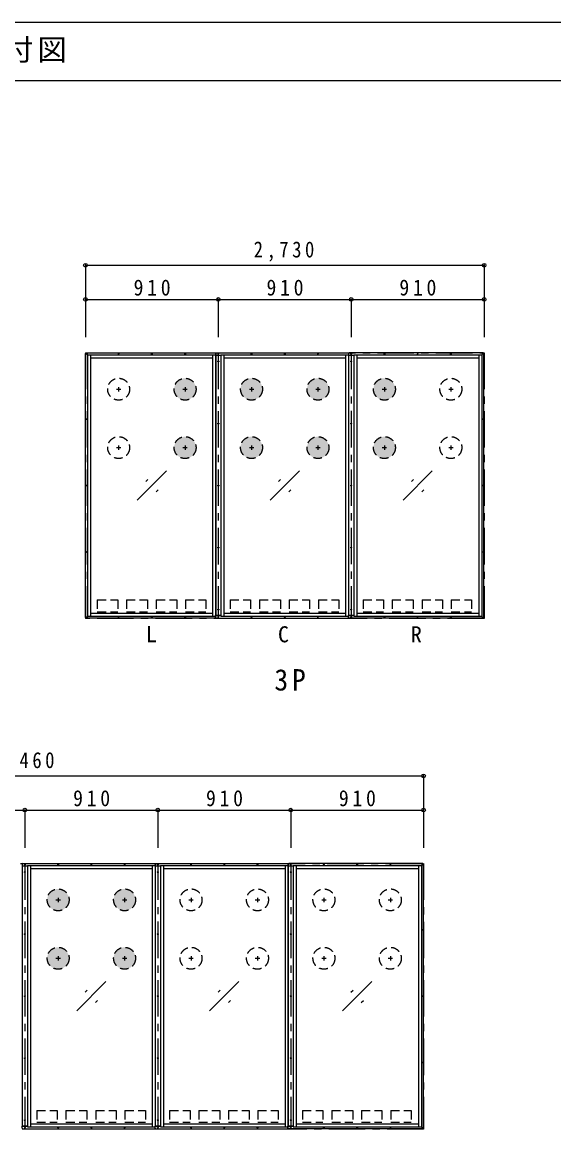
# Model space of a CAD drawing. Units: millimetres at full size, sheet at 1:50. Extents: x -8818 to 11382, y -6635 to 7415.
# Drawn here: x -4421 to -781, y -200 to 7415 of the extents above; entities that cross this region are included whole.
import ezdxf
from ezdxf.enums import TextEntityAlignment as Align

# ---------------------------------------------------------------- set-up
doc = ezdxf.new("R2010")
doc.units = ezdxf.units.MM
doc.header["$LTSCALE"] = 50
doc.header["$PDMODE"] = 32
doc.header["$PDSIZE"] = 25
doc.linetypes.add('CHAIN1', pattern=[8, 5, -1, 1, -1])
doc.linetypes.add('DASHED1', pattern=[1.8, 1.2, -0.6])
for name, color, linetype in [('0-0', 7, 'Continuous'), ('0-2', 7, 'Continuous'), ('F-0', 2, 'Continuous')]:
    doc.layers.add(name, color=color, linetype=linetype)
doc.styles.add('ＭＳ ゴシック', font='')
doc.styles.get('ＭＳ ゴシック').set_extended_font_data('MS Gothic')

msp = doc.modelspace()

# ---------------------------------------------------------------- hatches: boundary and pattern name
at = {"layer": '0-0'}
for points in [[(-3230.65, 4900.61, 1), (-3380.65, 4900.61, 1)], [(-2775.65, 4900.61, 1), (-2925.65, 4900.61, 1)], [(-2320.65, 4900.61, 1), (-2470.65, 4900.61, 1)], [(-1865.65, 4900.61, 1), (-2015.65, 4900.61, 1)], [(-3230.65, 4500.61, 1), (-3380.65, 4500.61, 1)], [(-2775.65, 4500.61, 1), (-2925.65, 4500.61, 1)], [(-2320.65, 4500.61, 1), (-2470.65, 4500.61, 1)], [(-1865.65, 4500.61, 1), (-2015.65, 4500.61, 1)], [(-4099.94, 1402.23, 1), (-4249.94, 1402.23, 1)], [(-3644.94, 1402.23, 1), (-3794.94, 1402.23, 1)], [(-4099.94, 1002.23, 1), (-4249.94, 1002.23, 1)], [(-3644.94, 1002.23, 1), (-3794.94, 1002.23, 1)]]:
    msp.add_hatch(color=256, dxfattribs=at).paths.add_polyline_path(points)

# ---------------------------------------------------------------- linework, layer by layer
at = {"layer": '0-0', "color": 4}
for p, q in [((-3988.15, 5749.78), (-1258.15, 5749.78)), ((-3988.15, 5749.78), (-3988.15, 5257.07)), ((-1258.15, 5749.78), (-1258.15, 5257.07)), ((-3988.15, 5515.63), (-3078.15, 5515.63)), ((-3988.15, 5515.63), (-3988.15, 5257.07)), ((-3078.15, 5515.63), (-3078.15, 5257.07)), ((-3078.15, 5515.63), (-2168.15, 5515.63)), ((-2168.15, 5515.63), (-2168.15, 5257.07)), ((-2168.15, 5515.63), (-1258.15, 5515.63)), ((-1258.15, 5515.63), (-1258.15, 5257.07)), ((-3982.15, 5149.61), (-3987.15, 5144.61)), ((-3987.15, 3336.61), (-3987.15, 5144.61)), ((-3982.15, 5149.61), (-3102.15, 5149.61)), ((-3102.15, 5149.61), (-3097.15, 5144.61)), ((-3097.15, 5144.61), (-3097.15, 5131.61)), ((-3091.15, 5149.61), (-3096.15, 5144.61)), ((-3096.15, 5144.61), (-3096.15, 5131.61)), ((-3091.15, 5149.61), (-2192.15, 5149.61)), ((-2192.15, 5149.61), (-2187.15, 5144.61)), ((-2187.15, 5144.61), (-2187.15, 5131.61)), ((-2181.15, 5149.61), (-2186.15, 5144.61)), ((-2186.15, 5144.61), (-2186.15, 5131.61)), ((-1264.15, 5149.61), (-2181.15, 5149.61)), ((-1264.15, 5149.61), (-1259.15, 5144.61)), ((-1259.15, 3336.61), (-1259.15, 5144.61)), ((-3633.15, 4140.61), (-3433.15, 4340.61)), ((-2723.15, 4140.61), (-2523.15, 4340.61)), ((-1813.15, 4140.61), (-1613.15, 4340.61)), ((-3575.57, 4268.9), (-3561.43, 4283.04)), ((-2665.57, 4268.9), (-2651.43, 4283.04)), ((-1755.57, 4268.9), (-1741.43, 4283.04)), ((-3504.86, 4198.19), (-3490.72, 4212.33)), ((-2594.86, 4198.19), (-2580.72, 4212.33)), ((-1684.86, 4198.19), (-1670.72, 4212.33)), ((-3987.15, 3336.61), (-3982.15, 3331.61)), ((-3102.15, 3331.61), (-3982.15, 3331.61)), ((-3102.15, 3331.61), (-3097.15, 3336.61)), ((-3097.15, 3336.61), (-3097.15, 3349.61)), ((-3096.15, 3336.61), (-3096.15, 3349.61)), ((-3096.15, 3336.61), (-3091.15, 3331.61)), ((-3091.15, 3331.61), (-2192.15, 3331.61)), ((-2192.15, 3331.61), (-2187.15, 3336.61)), ((-2187.15, 3336.61), (-2187.15, 3349.61)), ((-2186.15, 3336.61), (-2186.15, 3349.61)), ((-2186.15, 3336.61), (-2181.15, 3331.61)), ((-1264.15, 3331.61), (-2181.15, 3331.61)), ((-1264.15, 3331.61), (-1259.15, 3336.61)), ((-7132.44, 2251.4), (-1672.44, 2251.4)), ((-1672.44, 2251.4), (-1672.44, 1758.69)), ((-5312.44, 2017.25), (-4402.44, 2017.25)), ((-4402.44, 2017.25), (-4402.44, 1758.69)), ((-4402.44, 2017.25), (-3492.44, 2017.25)), ((-3492.44, 2017.25), (-3492.44, 1758.69)), ((-3492.44, 2017.25), (-2582.44, 2017.25)), ((-2582.44, 2017.25), (-2582.44, 1758.69)), ((-2582.44, 2017.25), (-1672.44, 2017.25)), ((-2582.44, 2017.25), (-2582.44, 1758.69)), ((-1672.44, 2017.25), (-1672.44, 1758.69)), ((-4415.44, 1651.23), (-4420.44, 1646.23)), ((-4420.44, 1646.23), (-4420.44, 1633.23)), ((-4415.44, 1651.23), (-3516.44, 1651.23)), ((-3516.44, 1651.23), (-3511.44, 1646.23)), ((-3511.44, 1646.23), (-3511.44, 1633.23)), ((-3505.44, 1651.23), (-3510.44, 1646.23)), ((-3510.44, 1646.23), (-3510.44, 1633.23)), ((-3505.44, 1651.23), (-2606.44, 1651.23)), ((-2606.44, 1651.23), (-2601.44, 1646.23)), ((-2601.44, 1646.23), (-2601.44, 1633.23)), ((-2595.44, 1651.23), (-2600.44, 1646.23)), ((-2600.44, 1646.23), (-2600.44, 1633.23)), ((-1678.44, 1651.23), (-2595.44, 1651.23)), ((-1678.44, 1651.23), (-1673.44, 1646.23)), ((-1673.44, -161.77), (-1673.44, 1646.23)), ((-4047.44, 642.23), (-3847.44, 842.23)), ((-3137.44, 642.23), (-2937.44, 842.23)), ((-2227.44, 642.23), (-2027.44, 842.23)), ((-3989.87, 770.52), (-3975.73, 784.66)), ((-3079.87, 770.52), (-3065.73, 784.66)), ((-2169.87, 770.52), (-2155.73, 784.66)), ((-3919.16, 699.8), (-3905.02, 713.95)), ((-3009.16, 699.8), (-2995.02, 713.95)), ((-2099.16, 699.8), (-2085.02, 713.95)), ((-4420.44, -161.77), (-4420.44, -148.77)), ((-4420.44, -161.77), (-4420.44, -148.77)), ((-3511.44, -161.77), (-3511.44, -148.77)), ((-3510.44, -161.77), (-3510.44, -148.77)), ((-3510.44, -161.77), (-3510.44, -148.77)), ((-2601.44, -161.77), (-2601.44, -148.77)), ((-2600.44, -161.77), (-2600.44, -148.77)), ((-4420.44, -161.77), (-4415.44, -166.77)), ((-4420.44, -161.77), (-4415.44, -166.77)), ((-4415.44, -166.77), (-3516.44, -166.77)), ((-3516.44, -166.77), (-3511.44, -161.77)), ((-3510.44, -161.77), (-3505.44, -166.77)), ((-3510.44, -161.77), (-3505.44, -166.77)), ((-3505.44, -166.77), (-2606.44, -166.77)), ((-2606.44, -166.77), (-2601.44, -161.77)), ((-2600.44, -161.77), (-2595.44, -166.77)), ((-1678.44, -166.77), (-2595.44, -166.77)), ((-1678.44, -166.77), (-1673.44, -161.77))]:
    msp.add_line(p, q, dxfattribs=at)
at = {"layer": '0-0', "color": 3, "linetype": 'CHAIN1'}
for p, q in [((-3988.15, 5150.61), (-3988.15, 3330.61)), ((-3078.15, 5150.61), (-3078.15, 3330.61)), ((-2168.15, 5151.61), (-2168.15, 3330.61)), ((-1258.15, 3330.61), (-3988.15, 3330.61)), ((-4402.44, 1653.23), (-4402.44, -167.77)), ((-3492.44, 1653.23), (-3492.44, -167.77)), ((-2582.44, 1653.23), (-2582.44, -167.77))]:
    msp.add_line(p, q, dxfattribs=at)
at = {"layer": '0-0'}
for p, q in [((-3973.15, 5135.61), (-3973.15, 3345.61)), ((-3973.15, 5135.61), (-3097.15, 5135.61)), ((-3953.15, 5135.61), (-3953.15, 3345.61)), ((-3953.15, 5115.61), (-3117.15, 5115.61)), ((-3117.15, 5135.61), (-3117.15, 3345.61)), ((-3097.15, 5135.61), (-3097.15, 3345.61)), ((-3097.15, 5131.11), (-3096.15, 5131.11)), ((-3096.15, 5131.61), (-3096.15, 3349.61)), ((-3060.15, 5131.61), (-3096.15, 5131.61)), ((-3060.15, 5135.61), (-3060.15, 3345.61)), ((-3060.15, 5135.61), (-2187.15, 5135.61)), ((-3040.15, 5135.61), (-3040.15, 3345.61)), ((-3040.15, 5115.61), (-2207.15, 5115.61)), ((-2207.15, 5135.61), (-2207.15, 3345.61)), ((-2187.15, 5135.61), (-2187.15, 3345.61)), ((-2187.15, 5131.11), (-2186.15, 5131.11)), ((-2186.15, 5131.61), (-2186.15, 3349.61)), ((-2150.15, 5131.61), (-2186.15, 5131.61)), ((-2150.15, 5135.61), (-2150.15, 3345.61)), ((-2150.15, 5135.61), (-1273.15, 5135.61)), ((-2130.15, 5135.61), (-2130.15, 3345.61)), ((-2130.15, 5115.61), (-1293.15, 5115.61)), ((-1293.15, 5135.61), (-1293.15, 3345.61)), ((-1273.15, 5135.61), (-1273.15, 3345.61)), ((-3953.15, 3365.61), (-3117.15, 3365.61)), ((-3040.15, 3365.61), (-2207.15, 3365.61)), ((-2130.15, 3365.61), (-1293.15, 3365.61)), ((-3973.15, 3345.61), (-3097.15, 3345.61)), ((-3097.15, 3350.11), (-3096.15, 3350.11)), ((-3060.15, 3345.61), (-2187.15, 3345.61)), ((-2187.15, 3350.11), (-2186.15, 3350.11)), ((-2150.15, 3345.61), (-1273.15, 3345.61)), ((-4421.44, 1632.73), (-4420.44, 1632.73)), ((-4420.44, 1633.23), (-4420.44, -148.77)), ((-4384.44, 1633.23), (-4420.44, 1633.23)), ((-4420.44, 1633.23), (-4420.44, -148.77)), ((-4384.44, 1637.23), (-4384.44, -152.77)), ((-4384.44, 1637.23), (-3511.44, 1637.23)), ((-4364.44, 1637.23), (-4364.44, -152.77)), ((-4364.44, 1617.23), (-3531.44, 1617.23)), ((-3531.44, 1637.23), (-3531.44, -152.77)), ((-3511.44, 1637.23), (-3511.44, -152.77)), ((-3511.44, 1632.73), (-3510.44, 1632.73)), ((-3510.44, 1633.23), (-3510.44, -148.77)), ((-3474.44, 1633.23), (-3510.44, 1633.23)), ((-3510.44, 1633.23), (-3510.44, -148.77)), ((-3474.44, 1637.23), (-3474.44, -152.77)), ((-3474.44, 1637.23), (-2601.44, 1637.23)), ((-3454.44, 1637.23), (-3454.44, -152.77)), ((-3454.44, 1617.23), (-2621.44, 1617.23)), ((-2621.44, 1637.23), (-2621.44, -152.77)), ((-2601.44, 1637.23), (-2601.44, -152.77)), ((-2601.44, 1632.73), (-2600.44, 1632.73)), ((-2600.44, 1633.23), (-2600.44, -148.77)), ((-2564.44, 1633.23), (-2600.44, 1633.23)), ((-2564.44, 1637.23), (-2564.44, -152.77)), ((-2564.44, 1637.23), (-1687.44, 1637.23)), ((-2544.44, 1637.23), (-2544.44, -152.77)), ((-2544.44, 1617.23), (-1707.44, 1617.23)), ((-1707.44, 1637.23), (-1707.44, -152.77)), ((-1687.44, 1637.23), (-1687.44, -152.77)), ((-4421.44, -148.27), (-4420.44, -148.27)), ((-4413.93, -148.77), (-4384.44, -148.77)), ((-4364.44, -132.77), (-3531.44, -132.77)), ((-3511.44, -148.27), (-3510.44, -148.27)), ((-3503.93, -148.77), (-3474.44, -148.77)), ((-3454.44, -132.77), (-2621.44, -132.77)), ((-2601.44, -148.27), (-2600.44, -148.27)), ((-2544.44, -132.77), (-1707.44, -132.77)), ((-4384.44, -152.77), (-3511.44, -152.77)), ((-3474.44, -152.77), (-2601.44, -152.77)), ((-2564.44, -152.77), (-1687.44, -152.77))]:
    msp.add_line(p, q, dxfattribs=at)
at = {"layer": '0-0', "color": 4, "linetype": 'CHAIN1'}
for p, q in [((-3775.65, 4900.61), (-3745.65, 4900.61)), ((-3760.65, 4915.61), (-3760.65, 4885.61)), ((-3320.65, 4900.61), (-3290.65, 4900.61)), ((-3305.65, 4915.61), (-3305.65, 4885.61)), ((-2865.65, 4900.61), (-2835.65, 4900.61)), ((-2850.65, 4915.61), (-2850.65, 4885.61)), ((-2410.65, 4900.61), (-2380.65, 4900.61)), ((-2395.65, 4915.61), (-2395.65, 4885.61)), ((-1955.65, 4900.61), (-1925.65, 4900.61)), ((-1940.65, 4915.61), (-1940.65, 4885.61)), ((-1500.65, 4900.61), (-1470.65, 4900.61)), ((-1485.65, 4915.61), (-1485.65, 4885.61)), ((-3775.65, 4500.61), (-3745.65, 4500.61)), ((-3760.65, 4515.61), (-3760.65, 4485.61)), ((-3320.65, 4500.61), (-3290.65, 4500.61)), ((-3305.65, 4515.61), (-3305.65, 4485.61)), ((-2865.65, 4500.61), (-2835.65, 4500.61)), ((-2850.65, 4515.61), (-2850.65, 4485.61)), ((-2410.65, 4500.61), (-2380.65, 4500.61)), ((-2395.65, 4515.61), (-2395.65, 4485.61)), ((-1955.65, 4500.61), (-1925.65, 4500.61)), ((-1940.65, 4515.61), (-1940.65, 4485.61)), ((-1500.65, 4500.61), (-1470.65, 4500.61)), ((-1485.65, 4515.61), (-1485.65, 4485.61)), ((-4189.94, 1402.23), (-4159.94, 1402.23)), ((-4174.94, 1417.23), (-4174.94, 1387.23)), ((-3734.94, 1402.23), (-3704.94, 1402.23)), ((-3719.94, 1417.23), (-3719.94, 1387.23)), ((-3279.94, 1402.23), (-3249.94, 1402.23)), ((-3264.94, 1417.23), (-3264.94, 1387.23)), ((-2824.94, 1402.23), (-2794.94, 1402.23)), ((-2809.94, 1417.23), (-2809.94, 1387.23)), ((-2369.94, 1402.23), (-2339.94, 1402.23)), ((-2354.94, 1417.23), (-2354.94, 1387.23)), ((-1914.94, 1402.23), (-1884.94, 1402.23)), ((-1899.94, 1417.23), (-1899.94, 1387.23)), ((-4189.94, 1002.23), (-4159.94, 1002.23)), ((-4174.94, 1017.23), (-4174.94, 987.23)), ((-3734.94, 1002.23), (-3704.94, 1002.23)), ((-3719.94, 1017.23), (-3719.94, 987.23)), ((-3279.94, 1002.23), (-3249.94, 1002.23)), ((-3264.94, 1017.23), (-3264.94, 987.23)), ((-2824.94, 1002.23), (-2794.94, 1002.23)), ((-2809.94, 1017.23), (-2809.94, 987.23)), ((-2369.94, 1002.23), (-2339.94, 1002.23)), ((-2354.94, 1017.23), (-2354.94, 987.23)), ((-1914.94, 1002.23), (-1884.94, 1002.23)), ((-1899.94, 1017.23), (-1899.94, 987.23))]:
    msp.add_line(p, q, dxfattribs=at)
at = {"layer": '0-0', "linetype": 'DASHED1'}
for p, q in [((-3907.15, 3456.61), (-3767.15, 3456.61)), ((-3767.15, 3456.61), (-3767.15, 3376.61)), ((-3707.15, 3456.61), (-3563.15, 3456.61)), ((-3563.15, 3456.61), (-3563.15, 3376.61)), ((-3503.15, 3456.61), (-3503.15, 3376.61)), ((-3503.15, 3456.61), (-3363.15, 3456.61)), ((-3363.15, 3456.61), (-3363.15, 3376.61)), ((-3303.15, 3456.61), (-3303.15, 3376.61)), ((-2997.15, 3456.61), (-2857.15, 3456.61)), ((-2857.15, 3456.61), (-2857.15, 3376.61)), ((-2797.15, 3456.61), (-2653.15, 3456.61)), ((-2653.15, 3456.61), (-2653.15, 3376.61)), ((-2593.15, 3456.61), (-2593.15, 3376.61)), ((-2593.15, 3456.61), (-2453.15, 3456.61)), ((-2453.15, 3456.61), (-2453.15, 3376.61)), ((-2393.15, 3456.61), (-2393.15, 3376.61)), ((-2087.15, 3456.61), (-1947.15, 3456.61)), ((-1947.15, 3456.61), (-1947.15, 3376.61)), ((-1887.15, 3456.61), (-1743.15, 3456.61)), ((-1743.15, 3456.61), (-1743.15, 3376.61)), ((-1683.15, 3456.61), (-1683.15, 3376.61)), ((-1683.15, 3456.61), (-1543.15, 3456.61)), ((-1543.15, 3456.61), (-1543.15, 3376.61)), ((-1483.15, 3456.61), (-1483.15, 3376.61)), ((-3503.15, 3376.61), (-3363.15, 3376.61)), ((-3303.15, 3376.61), (-3163.15, 3376.61)), ((-2593.15, 3376.61), (-2453.15, 3376.61)), ((-2393.15, 3376.61), (-2253.15, 3376.61)), ((-1683.15, 3376.61), (-1543.15, 3376.61)), ((-1483.15, 3376.61), (-1343.15, 3376.61)), ((-4321.44, -41.77), (-4181.44, -41.77)), ((-4181.44, -41.77), (-4181.44, -121.77)), ((-4121.44, -41.77), (-3977.44, -41.77)), ((-3977.44, -41.77), (-3977.44, -121.77)), ((-3917.44, -41.77), (-3917.44, -121.77)), ((-3917.44, -41.77), (-3777.44, -41.77)), ((-3777.44, -41.77), (-3777.44, -121.77)), ((-3717.44, -41.77), (-3717.44, -121.77)), ((-3411.44, -41.77), (-3271.44, -41.77)), ((-3271.44, -41.77), (-3271.44, -121.77)), ((-3211.44, -41.77), (-3067.44, -41.77)), ((-3067.44, -41.77), (-3067.44, -121.77)), ((-3007.44, -41.77), (-3007.44, -121.77)), ((-3007.44, -41.77), (-2867.44, -41.77)), ((-2867.44, -41.77), (-2867.44, -121.77)), ((-2807.44, -41.77), (-2807.44, -121.77)), ((-2501.44, -41.77), (-2361.44, -41.77)), ((-2361.44, -41.77), (-2361.44, -121.77)), ((-2301.44, -41.77), (-2157.44, -41.77)), ((-2157.44, -41.77), (-2157.44, -121.77)), ((-2097.44, -41.77), (-2097.44, -121.77)), ((-2097.44, -41.77), (-1957.44, -41.77)), ((-1957.44, -41.77), (-1957.44, -121.77)), ((-1897.44, -41.77), (-1897.44, -121.77)), ((-3917.44, -121.77), (-3777.44, -121.77)), ((-3717.44, -121.77), (-3577.44, -121.77)), ((-3007.44, -121.77), (-2867.44, -121.77)), ((-2807.44, -121.77), (-2667.44, -121.77)), ((-2097.44, -121.77), (-1957.44, -121.77)), ((-1897.44, -121.77), (-1757.44, -121.77))]:
    msp.add_line(p, q, dxfattribs=at)
at = {"layer": '0-0', "color": 3, "linetype": 'CHAIN1'}
for points in [[(-3988.15, 5150.61), (-1258.15, 5150.61), (-1258.15, 3330.61)], [(-7132.44, 1652.23), (-1672.44, 1652.23), (-1672.44, -167.77), (-7132.44, -167.77)]]:
    msp.add_lwpolyline(points, dxfattribs=at)
at = {"layer": '0-0', "linetype": 'DASHED1'}
for points in [[(-3907.15, 3456.61), (-3907.15, 3376.61), (-3767.15, 3376.61)], [(-3707.15, 3456.61), (-3707.15, 3376.61), (-3563.15, 3376.61)], [(-3303.15, 3456.61), (-3163.15, 3456.61), (-3163.15, 3376.61)], [(-2997.15, 3456.61), (-2997.15, 3376.61), (-2857.15, 3376.61)], [(-2797.15, 3456.61), (-2797.15, 3376.61), (-2653.15, 3376.61)], [(-2393.15, 3456.61), (-2253.15, 3456.61), (-2253.15, 3376.61)], [(-2087.15, 3456.61), (-2087.15, 3376.61), (-1947.15, 3376.61)], [(-1887.15, 3456.61), (-1887.15, 3376.61), (-1743.15, 3376.61)], [(-1483.15, 3456.61), (-1343.15, 3456.61), (-1343.15, 3376.61)], [(-4321.44, -41.77), (-4321.44, -121.77), (-4181.44, -121.77)], [(-4121.44, -41.77), (-4121.44, -121.77), (-3977.44, -121.77)], [(-3717.44, -41.77), (-3577.44, -41.77), (-3577.44, -121.77)], [(-3411.44, -41.77), (-3411.44, -121.77), (-3271.44, -121.77)], [(-3211.44, -41.77), (-3211.44, -121.77), (-3067.44, -121.77)], [(-2807.44, -41.77), (-2667.44, -41.77), (-2667.44, -121.77)], [(-2501.44, -41.77), (-2501.44, -121.77), (-2361.44, -121.77)], [(-2301.44, -41.77), (-2301.44, -121.77), (-2157.44, -121.77)], [(-1897.44, -41.77), (-1757.44, -41.77), (-1757.44, -121.77)]]:
    msp.add_lwpolyline(points, dxfattribs=at)
at = {"layer": '0-0'}
for points in [[(-3089.63, 3349.61), (-3060.15, 3349.61), (-3096.15, 3349.61)], [(-2179.63, 3349.61), (-2150.15, 3349.61), (-2186.15, 3349.61)], [(-4413.93, -148.77), (-4384.44, -148.77), (-4420.44, -148.77)], [(-3503.93, -148.77), (-3474.44, -148.77), (-3510.44, -148.77)], [(-2593.93, -148.77), (-2564.44, -148.77), (-2600.44, -148.77)]]:
    msp.add_lwpolyline(points, close=True, dxfattribs=at)
at = {"layer": '0-0', "color": 4}
for points in [[(-4415.44, 1651.23), (-4420.44, 1646.23), (-4420.44, 1633.23)], [(-3505.44, 1651.23), (-3510.44, 1646.23), (-3510.44, 1633.23)]]:
    msp.add_lwpolyline(points, dxfattribs=at)
for centre in [(-3979.15, 5141.61), (-3760.65, 5141.61), (-3533.15, 5141.61), (-3305.65, 5141.61), (-3078.15, 5141.61), (-2850.65, 5141.61), (-2623.15, 5141.61), (-2395.65, 5141.61), (-2168.15, 5141.61), (-1940.65, 5141.61), (-1713.15, 5141.61), (-1485.65, 5141.61), (-1267.15, 5141.61), (-3979.15, 4695.61), (-1267.15, 4695.61), (-3979.15, 4240.61), (-1267.15, 4240.61), (-3979.15, 3785.61), (-1267.15, 3785.61), (-3979.15, 3339.61), (-3760.65, 3339.61), (-3533.15, 3339.61), (-3305.65, 3339.61), (-3078.15, 3339.61), (-2850.65, 3339.61), (-2623.15, 3339.61), (-2395.65, 3339.61), (-2168.15, 3339.61), (-1940.65, 3339.61), (-1713.15, 3339.61), (-1485.65, 3339.61), (-1267.15, 3339.61), (-4402.44, 1643.23), (-4402.44, 1643.23), (-4174.94, 1643.23), (-3947.44, 1643.23), (-3719.94, 1643.23), (-3492.44, 1643.23), (-3492.44, 1643.23), (-3264.94, 1643.23), (-3037.44, 1643.23), (-2809.94, 1643.23), (-2582.44, 1643.23), (-2354.94, 1643.23), (-2127.44, 1643.23), (-1899.94, 1643.23), (-1681.44, 1643.23), (-1681.44, 1197.23), (-1681.44, 742.23), (-1681.44, 287.23), (-4402.44, -158.77), (-4402.44, -158.77), (-4174.94, -158.77), (-3947.44, -158.77), (-3719.94, -158.77), (-3492.44, -158.77), (-3492.44, -158.77), (-3264.94, -158.77), (-3037.44, -158.77), (-2809.94, -158.77), (-2582.44, -158.77), (-2354.94, -158.77), (-2127.44, -158.77), (-1899.94, -158.77), (-1681.44, -158.77)]:
    msp.add_circle(centre, 2.5, dxfattribs=at)
at = {"layer": '0-0'}
for centre in [(-3078.15, 5090.61), (-2168.15, 5090.61), (-3078.15, 4665.61), (-2168.15, 4665.61), (-3078.15, 4240.61), (-2168.15, 4240.61), (-3078.15, 3815.61), (-2168.15, 3815.61), (-3078.15, 3390.61), (-2168.15, 3390.61), (-4402.44, 1592.23), (-3492.44, 1592.23), (-2582.44, 1592.23), (-4402.44, 1167.23), (-3492.44, 1167.23), (-2582.44, 1167.23), (-4402.44, 742.23), (-3492.44, 742.23), (-2582.44, 742.23), (-4402.44, 317.23), (-3492.44, 317.23), (-2582.44, 317.23), (-4402.44, -107.77), (-3492.44, -107.77), (-2582.44, -107.77)]:
    msp.add_circle(centre, 3.5, dxfattribs=at)
at = {"layer": '0-0', "linetype": 'DASHED1'}
for centre in [(-3760.65, 4900.61), (-3305.65, 4900.61), (-2850.65, 4900.61), (-2395.65, 4900.61), (-1940.65, 4900.61), (-1485.65, 4900.61), (-3760.65, 4500.61), (-3305.65, 4500.61), (-2850.65, 4500.61), (-2395.65, 4500.61), (-1940.65, 4500.61), (-1485.65, 4500.61), (-4174.94, 1402.23), (-3719.94, 1402.23), (-3264.94, 1402.23), (-2809.94, 1402.23), (-2354.94, 1402.23), (-1899.94, 1402.23), (-4174.94, 1002.23), (-3719.94, 1002.23), (-3264.94, 1002.23), (-2809.94, 1002.23), (-2354.94, 1002.23), (-1899.94, 1002.23)]:
    msp.add_circle(centre, 75, dxfattribs=at)
at = {"layer": '0-0', "color": 5}
for p in [(-3988.15, 5749.78), (-1258.15, 5749.78), (-3988.15, 5515.63), (-3078.15, 5515.63), (-2168.15, 5515.63), (-1258.15, 5515.63), (-1672.44, 2251.4), (-4402.44, 2017.25), (-3492.44, 2017.25), (-2582.44, 2017.25), (-1672.44, 2017.25)]:
    msp.add_point(p, dxfattribs=at)
at = {"layer": 'F-0', "color": 5}
msp.add_line((-8817.96, 7014.68), (11382.04, 7014.68), dxfattribs=at)
msp.add_lwpolyline([(-8817.96, -6635.32), (-8817.96, 7414.68), (11382.04, 7414.68)], dxfattribs=at)

# ---------------------------------------------------------------- texts
at = {"layer": '0-0', "attachment_point": 7, "style": 'ＭＳ ゴシック'}
for s, insert, char_height in [('\\T1.38;\\W0.85;2,730', (-2835.65, 5774.78), 110), ('\\T1.38;\\W0.9;910', (-3658.15, 5540.63), 110), ('\\T1.38;\\W0.9;910', (-2748.15, 5540.63), 110), ('\\T1.38;\\W0.9;910', (-1838.15, 5540.63), 110), ('\\T1.27;\\W0.95;3P', (-2694.18, 2834.05), 146.6), ('\\T1.38;\\W0.85;5,460', (-4614.94, 2276.4), 110), ('\\T1.38;\\W0.9;910', (-4072.44, 2042.25), 110), ('\\T1.38;\\W0.9;910', (-3162.44, 2042.25), 110), ('\\T1.38;\\W0.9;910', (-2252.44, 2042.25), 110)]:
    msp.add_mtext(s, dxfattribs=dict(at, insert=insert, char_height=char_height))
at = {"layer": '0-2', "style": 'ＭＳ ゴシック'}
for s, p in [('L', (-3573.67, 3134.61)), ('C', (-2669.67, 3133.61)), ('R', (-1759.67, 3133.61))]:
    msp.add_text(s, height=110, dxfattribs=at).set_placement(p, align=Align.BOTTOM_LEFT)
at = {"layer": 'F-0', "color": 7, "insert": (-8567.96, 7114.68), "char_height": 146.6, "attachment_point": 7, "style": 'ＭＳ ゴシック'}
msp.add_mtext('\\T1.15;陽のまど・縦型集熱パネル(2P～8P)\\~割付図', dxfattribs=at)

doc.saveas('drawing.dxf')
